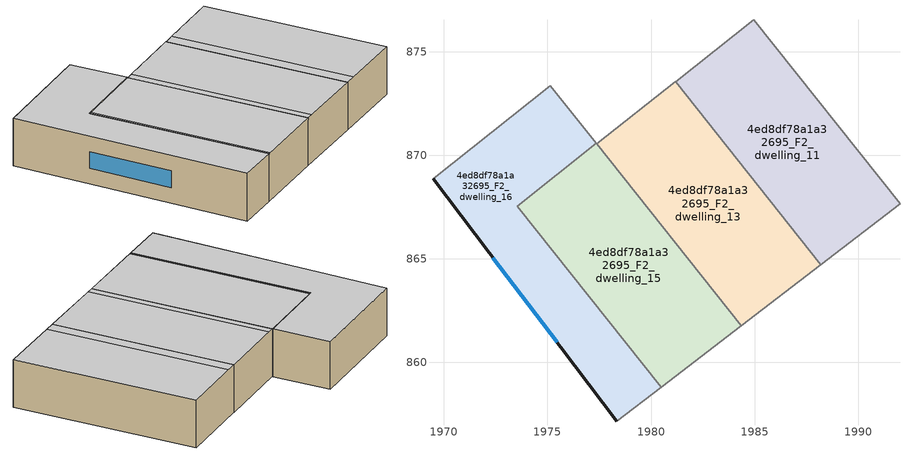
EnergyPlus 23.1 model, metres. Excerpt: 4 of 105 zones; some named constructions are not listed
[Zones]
4ed8df78a1a32695_F2_dwelling_11
 floor to 4ed8df78a1a32695_F1_dwelling_11 (EU_floor_Construction): 1984.97,876.54 1992.02,867.65 1988.19,864.71 1981.19,873.54 z6
 wall to 4ed8df78a1a32695_F2_dwelling_12 (EU_wall_Construction): 1984.97,876.54 1981.19,873.54 z6:9
 wall adiabatic (EU_wall_Construction): 1988.19,864.71 1992.02,867.65 z6:9
 wall to 4ed8df78a1a32695_F2_dwelling_13 (EU_wall_Construction): 1981.19,873.54 1988.19,864.71 z6:9
 wall to 4ed8df78a1a32695_F2_dwelling_9 (EU_wall_Construction): 1992.02,867.65 1984.97,876.54 z6:9
 ceiling to 4ed8df78a1a32695_F3_dwelling_10 (EU_floor_Construction): 1992.02,867.65 1984.97,876.54 1981.75,873.98 1988.76,865.15 z9
 ceiling adiabatic (EU_roof_Construction): 1988.76,865.15 1981.75,873.98 1981.19,873.54 1988.19,864.71 z9
4ed8df78a1a32695_F2_dwelling_13
 floor to 4ed8df78a1a32695_F1_dwelling_13 (EU_floor_Construction): 1981.17,873.56 1988.19,864.71 1984.35,861.76 1977.38,870.55 z6
 wall adiabatic (EU_wall_Construction): 1984.35,861.76 1988.19,864.71 z6:9
 wall to 4ed8df78a1a32695_F2_dwelling_15 (EU_wall_Construction): 1977.38,870.55 1984.35,861.76 z6:9
 wall to 4ed8df78a1a32695_F2_dwelling_14 (EU_wall_Construction): 1981.17,873.56 1977.38,870.55 z6:9
 wall to 4ed8df78a1a32695_F2_dwelling_12 (EU_wall_Construction): 1981.19,873.54 1981.17,873.56 z6:9
 ceiling to 4ed8df78a1a32695_F3_dwelling_14 (EU_floor_Construction): 1984.69,862.02 1977.71,870.82 1977.38,870.55 1984.35,861.76 z9
 ceiling adiabatic (EU_roof_Construction): 1988.19,864.71 1981.17,873.56 1977.71,870.82 1984.69,862.02 1984.35,861.76 z9
4ed8df78a1a32695_F2_dwelling_15
 floor to 4ed8df78a1a32695_F1_dwelling_15 (EU_floor_Construction): 1977.36,870.57 1984.35,861.76 1980.48,858.8 1973.55,867.54 z6
 wall to 4ed8df78a1a32695_F2_dwelling_16 (EU_wall_Construction): 1977.36,870.57 1973.55,867.54 1980.48,858.8 z6:9
 wall adiabatic (EU_wall_Construction): 1980.48,858.8 1984.35,861.76 z6:9
 wall to 4ed8df78a1a32695_F2_dwelling_14 (EU_wall_Construction): 1977.38,870.55 1977.36,870.57 z6:9
 ceiling to 4ed8df78a1a32695_F3_dwelling_14 (EU_floor_Construction): 1984.35,861.76 1977.36,870.57 1973.66,867.63 1980.59,858.89 z9
 ceiling to 4ed8df78a1a32695_F3_dwelling_15 (EU_floor_Construction): 1980.59,858.89 1973.66,867.63 1977.36,870.57 1973.55,867.54 1980.48,858.8 z9
4ed8df78a1a32695_F2_dwelling_16
 floor to 4ed8df78a1a32695_F1_dwelling_16 (EU_floor_Construction): 1977.36,870.57 1973.55,867.54 1980.48,858.8 1978.35,857.16 1969.47,868.87 1975.14,873.36 z6
 wall outside (EU_wall_Construction): 1969.47,868.87 1978.35,857.16 z6:9
 wall adiabatic (EU_wall_Construction): 1978.35,857.16 1980.48,858.8 z6:9
 wall to 4ed8df78a1a32695_F2_dwelling_17 (EU_wall_Construction): 1975.14,873.36 1969.47,868.87 z6:9
 wall to 4ed8df78a1a32695_F2_dwelling_14 (EU_wall_Construction): 1977.36,870.57 1975.14,873.36 z6:9
 window (EU_Window_Construction): 1972.36,865.06 1975.46,860.97 z6.98:8.02
 ceiling to 4ed8df78a1a32695_F3_dwelling_15 (EU_floor_Construction): 1980.48,858.8 1973.55,867.54 1977.36,870.57 1975.14,873.36 1969.48,868.87 1978.35,857.16 z9
[SCHEDULE:FILE] Column Number=1; Rows to Skip at Top=0; Number of Hours of Data=8760; Column Separator=Comma; Interpolate to Timestep=No; Minutes per Item=60; Adjust Schedule for Daylight Savings=Yes
Name | File
EU_Step8_GainSchedule_4ed8df78a1a32695_F5_dwelling_2_f000 | ../../schedules/4ed8df78a1a32695/4ed8df78a1a32695_F5_dwelling_2_f000_gain.csv
EU_Step8_GainSchedule_4ed8df78a1a32695_F5_dwelling_3_f000 | ../../schedules/4ed8df78a1a32695/4ed8df78a1a32695_F5_dwelling_3_f000_gain.csv
EU_Step8_GainSchedule_4ed8df78a1a32695_F5_dwelling_4_f000 | ../../schedules/4ed8df78a1a32695/4ed8df78a1a32695_F5_dwelling_4_f000_gain.csv
EU_Step8_GainSchedule_4ed8df78a1a32695_F5_dwelling_5_f000 | ../../schedules/4ed8df78a1a32695/4ed8df78a1a32695_F5_dwelling_5_f000_gain.csv
EU_Step8_GainSchedule_4ed8df78a1a32695_F5_dwelling_6_f000 | ../../schedules/4ed8df78a1a32695/4ed8df78a1a32695_F5_dwelling_6_f000_gain.csv
EU_Step8_GainSchedule_4ed8df78a1a32695_F5_dwelling_7_f000 | ../../schedules/4ed8df78a1a32695/4ed8df78a1a32695_F5_dwelling_7_f000_gain.csv
EU_Step8_GainSchedule_4ed8df78a1a32695_F5_dwelling_8_f000 | ../../schedules/4ed8df78a1a32695/4ed8df78a1a32695_F5_dwelling_8_f000_gain.csv
EU_Step8_GainSchedule_4ed8df78a1a32695_F5_dwelling_9_f000 | ../../schedules/4ed8df78a1a32695/4ed8df78a1a32695_F5_dwelling_9_f000_gain.csv
EU_Step8_GainSchedule_4ed8df78a1a32695_F5_dwelling_10_f000 | ../../schedules/4ed8df78a1a32695/4ed8df78a1a32695_F5_dwelling_10_f000_gain.csv
EU_Step8_GainSchedule_4ed8df78a1a32695_F5_dwelling_11_f000 | ../../schedules/4ed8df78a1a32695/4ed8df78a1a32695_F5_dwelling_11_f000_gain.csv
EU_Step8_GainSchedule_4ed8df78a1a32695_F5_dwelling_12_f000 | ../../schedules/4ed8df78a1a32695/4ed8df78a1a32695_F5_dwelling_12_f000_gain.csv
EU_Step8_GainSchedule_4ed8df78a1a32695_F5_dwelling_13_f000 | ../../schedules/4ed8df78a1a32695/4ed8df78a1a32695_F5_dwelling_13_f000_gain.csv
EU_Step8_GainSchedule_4ed8df78a1a32695_F5_dwelling_14_f000 | ../../schedules/4ed8df78a1a32695/4ed8df78a1a32695_F5_dwelling_14_f000_gain.csv
EU_Step8_GainSchedule_4ed8df78a1a32695_F5_dwelling_15_f000 | ../../schedules/4ed8df78a1a32695/4ed8df78a1a32695_F5_dwelling_15_f000_gain.csv
EU_Step8_GainSchedule_4ed8df78a1a32695_F5_dwelling_16_f000 | ../../schedules/4ed8df78a1a32695/4ed8df78a1a32695_F5_dwelling_16_f000_gain.csv
